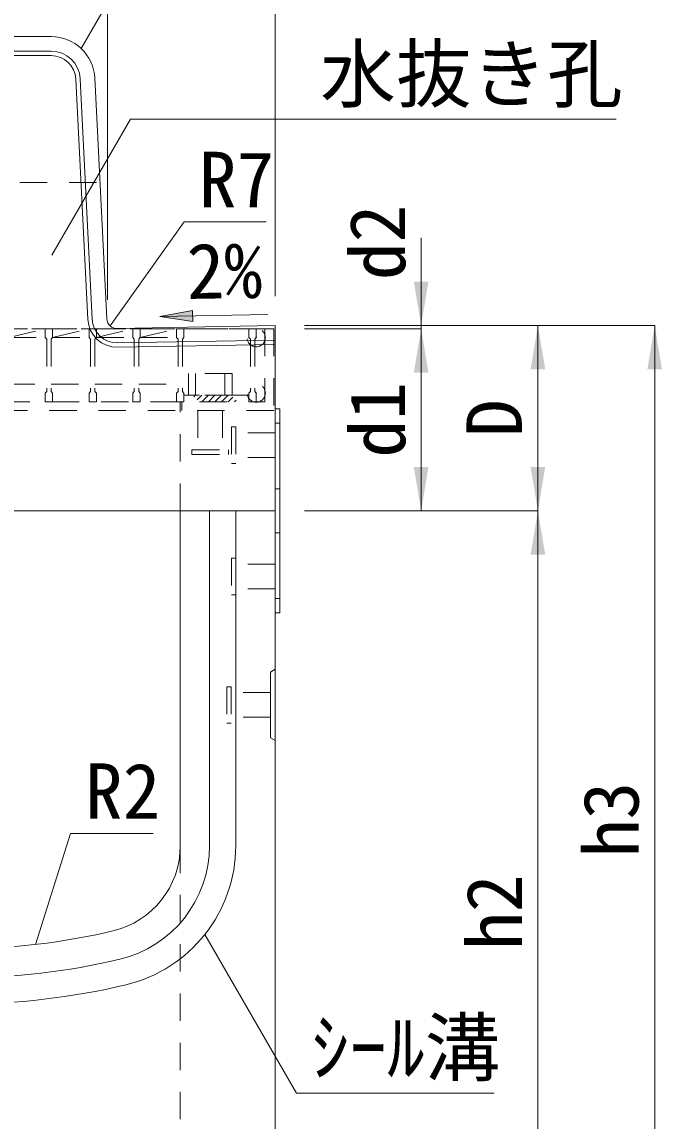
# Model space of a CAD drawing. Units: millimetres, scale not verified. Extents: x 50430 to 75195, y 75514 to 92741.
# Drawn here: x 54873 to 55311, y 86639 to 87392 of the extents above; entities that cross this region are included whole.
import ezdxf
from ezdxf.enums import TextEntityAlignment as Align

# ---------------------------------------------------------------- set-up
doc = ezdxf.new("R2010")
doc.units = ezdxf.units.MM
doc.header["$LTSCALE"] = 25
doc.header["$PDMODE"] = 32
doc.header["$PDSIZE"] = 12.5
doc.linetypes.add('USER1', pattern=[1.35, 0.75, -0.6])
doc.linetypes.add('USER3', pattern=[2, 1, -1])
for name, color, linetype, lineweight in [('0_2', 7, 'Continuous', 5), ('インサート', 3, 'USER1', 9), ('ジョイントプレート', 3, 'Continuous', 9), ('寸法引出', 7, 'Continuous', 20), ('寸法線', 7, 'Continuous', 9), ('本体', 2, 'Continuous', 9), ('ｲﾝｻｰﾄ', 3, 'USER1', 5), ('ｸﾞﾚｰﾁﾝｸﾞ', 7, 'USER1', 5)]:
    doc.layers.add(name, color=color, linetype=linetype, lineweight=lineweight)
doc.styles.add('ＭＳ ゴシック', font='')
doc.styles.get('ＭＳ ゴシック').set_extended_font_data('MS Gothic')

# ---------------------------------------------------------------- blocks, each defined once
blk = doc.blocks.new('filled_arrow')
at = {"color": 0, "linetype": 'Continuous', "lineweight": -2}
blk.add_solid([(7.5, 1.25), (0, 0), (7.5, -1.25)], dxfattribs=at)

msp = doc.modelspace()

# ---------------------------------------------------------------- hatches: boundary and pattern name
at = {"layer": '寸法引出'}
msp.add_hatch(color=256, dxfattribs=at).paths.add_polyline_path([(54989.62, 87194.11), (54989.75, 87186.61), (54967.19, 87189.97)])
at = {"layer": 'ｸﾞﾚｰﾁﾝｸﾞ', "lineweight": 9}
h = msp.add_hatch(dxfattribs=at)
h.set_pattern_fill('USER', color=256, style=0, pattern_type=2)
h.set_pattern_definition([(45, (54117.7, 86814.5), (-2.24506, 2.24506), [18.75, -15])])
h.paths.add_polyline_path([(55028.21, 87135.98), (55028.21, 87131.48), (55009.21, 87131.48), (54983.71, 87131.48), (54983.71, 87135.98), (55009.21, 87135.98)])

# ---------------------------------------------------------------- linework, layer by layer
at = {"layer": '0_2', "color": 4}
for p, q in [((54769.75, 87371.78), (54892.67, 87371.78)), ((54769.75, 87368.78), (54892.67, 87368.78)), ((54917.89, 87187.9), (54909.65, 87352.63)), ((54920.88, 87188.05), (54912.65, 87352.78)), ((55046.21, 87173.78), (54938.16, 87171.9)), ((55046.21, 87170.78), (54938.21, 87168.9)), ((55001.21, 86827.31), (55001.21, 87056.78)), ((55019.21, 86827.31), (55019.21, 87056.78)), ((55046.21, 86948.28), (55043.01, 86946.28)), ((55043.01, 86946.28), (55043.01, 86901.28)), ((55046.21, 86899.28), (55043.01, 86901.28))]:
    msp.add_line(p, q, dxfattribs=at)
at = {"layer": '0_2', "lineweight": 9}
for points in [[(54913.35, 87373.52), (54975.85, 87481.78), (55059.36, 87481.78)], [(54893.3, 87232.08), (54947.07, 87325.21), (55067.07, 87325.21), (55279.71, 87325.21)], [(54933.1, 87183.5), (54983.87, 87254.84), (55039.96, 87254.84)], [(54882.02, 86759.66), (54905.87, 86835.72), (54962.58, 86835.72)]]:
    msp.add_lwpolyline(points, dxfattribs=at)
at = {"layer": '0_2', "color": 4}
for centre, radius, start, end in [((54892.67, 87351.78), 20, 2.8624, 90), ((54892.67, 87351.78), 17, 2.8624, 90), ((54937.86, 87188.9), 20, 182.86245, 270.99528), ((54937.86, 87188.9), 17, 182.86277, 270.99531), ((54921.21, 86827.31), 80, 283.34237, 0), ((54921.21, 86827.31), 98, 283.34237, 0), ((54831.21, 87206.78), 470, 256.65777, 283.34225), ((54831.21, 87206.78), 488, 256.65777, 283.34225)]:
    msp.add_arc(centre, radius, start, end, dxfattribs=at)
at = {"layer": 'インサート'}
msp.add_line((55046.21, 87020.28), (55046.21, 87003.28), dxfattribs=at)
at = {"layer": 'ジョイントプレート', "linetype": 'USER1', "lineweight": 5}
for p, q in [((55049.41, 87116.79), (55046.21, 87116.79)), ((55049.41, 87071.78), (55046.21, 87071.78)), ((55049.41, 87041.79), (55046.21, 87041.79)), ((55049.41, 86996.78), (55046.21, 86996.78))]:
    msp.add_line(p, q, dxfattribs=at)
at = {"layer": 'ジョイントプレート', "lineweight": 5}
msp.add_lwpolyline([(55046.21, 86986.78), (55046.21, 87126.79), (55049.41, 87126.79), (55049.41, 86986.78)], close=True, dxfattribs=at)
at = {"layer": '寸法引出'}
msp.add_line((54967.19, 87189.97), (55041.21, 87191.26), dxfattribs=at)
at = {"layer": '寸法引出', "lineweight": 13}
msp.add_lwpolyline([(54989.62, 87194.11), (54989.75, 87186.61), (54967.19, 87189.97)], close=True, dxfattribs=at)
at = {"layer": '寸法線'}
for p, q in [((54931.22, 87201.48), (54931.22, 87561.78)), ((54931.22, 87201.48), (54931.22, 87561.78)), ((55046.21, 87203.78), (55046.21, 87561.78)), ((55146.21, 87243.78), (55146.21, 87121.48)), ((55066.21, 87183.78), (55146.21, 87183.78)), ((55066.21, 87183.78), (55226.21, 87183.78)), ((55066.21, 87183.78), (55306.21, 87183.78)), ((55066.21, 87181.48), (55146.21, 87181.48)), ((55066.21, 87181.48), (55146.21, 87181.48)), ((55146.21, 87181.48), (55146.21, 87056.78)), ((55226.21, 87183.78), (55226.21, 87056.78)), ((55306.21, 87183.78), (55306.21, 86506.79)), ((55066.21, 87056.78), (55146.21, 87056.78)), ((55066.21, 87056.78), (55226.21, 87056.78)), ((55066.21, 87056.78), (55226.21, 87056.78)), ((55226.21, 87056.78), (55226.21, 86506.79))]:
    msp.add_line(p, q, dxfattribs=at)
msp.add_lwpolyline([(54998.09, 86766.53), (55060.92, 86657.71), (55196.2, 86657.71)], dxfattribs=at)
at = {"layer": '本体', "lineweight": 20}
for p, q in [((54769.56, 87381.78), (54892.86, 87381.78)), ((54930.88, 87188.27), (54922.63, 87353.41)), ((55046.21, 87183.78), (54938.02, 87181.62)), ((55046.21, 87183.78), (55046.21, 87056.78)), ((55046.21, 87056.78), (54616.21, 87056.78)), ((54981.21, 86827.31), (54981.21, 87056.78)), ((55046.21, 87056.78), (55046.21, 86506.79))]:
    msp.add_line(p, q, dxfattribs=at)
at = {"layer": '本体', "linetype": 'USER1'}
for p, q in [((54736.21, 87281.78), (54926.21, 87281.78)), ((54981.21, 87056.78), (54981.21, 87131.78)), ((54981.21, 86827.31), (54981.21, 86606.79))]:
    msp.add_line(p, q, dxfattribs=at)
at = {"layer": '本体', "lineweight": 20}
for centre, radius, start, end in [((54892.67, 87351.78), 30, 2.8624, 90), ((54937.88, 87188.62), 7, 182.86255, 271.14576), ((54921.21, 86827.31), 60, 283.34237, 0), ((54831.21, 87206.78), 450, 256.65777, 283.34225)]:
    msp.add_arc(centre, radius, start, end, dxfattribs=at)
at = {"layer": 'ｲﾝｻｰﾄ'}
for p, q in [((54986.71, 87150.98), (54986.71, 87135.98)), ((55016.71, 87150.98), (54986.71, 87150.98)), ((54991.71, 87150.98), (54991.71, 87135.98)), ((55011.71, 87150.98), (55011.71, 87135.98)), ((55016.71, 87150.98), (55016.71, 87135.98)), ((55016.71, 87135.98), (54986.71, 87135.98)), ((55019.21, 87114.28), (55016.21, 87114.28)), ((55016.21, 87114.28), (55016.21, 87089.28)), ((55019.21, 87114.28), (55019.21, 87089.28)), ((55046.21, 87110.28), (55019.21, 87110.28)), ((55046.21, 87110.28), (55046.21, 87093.28)), ((55019.21, 87089.28), (55016.21, 87089.28)), ((55046.21, 87093.28), (55019.21, 87093.28)), ((55019.21, 87024.28), (55016.21, 87024.28)), ((55016.21, 87024.28), (55016.21, 86999.28)), ((55019.21, 87024.28), (55019.21, 86999.28)), ((55046.21, 87020.28), (55019.21, 87020.28)), ((55046.21, 87020.28), (55046.21, 87003.28)), ((55019.21, 86999.28), (55016.21, 86999.28)), ((55046.21, 87003.28), (55019.21, 87003.28)), ((55016.01, 86936.28), (55013.01, 86936.28)), ((55013.01, 86936.28), (55013.01, 86911.28)), ((55016.01, 86936.28), (55016.01, 86911.28)), ((55043.01, 86932.28), (55016.01, 86932.28)), ((55043.01, 86932.28), (55043.01, 86915.28)), ((55043.01, 86915.28), (55016.01, 86915.28)), ((55016.01, 86911.28), (55013.01, 86911.28))]:
    msp.add_line(p, q, dxfattribs=at)
at = {"layer": 'ｲﾝｻｰﾄ', "lineweight": 9}
for p, q in [((54993.21, 87125.48), (54993.21, 87098.48)), ((54993.21, 87125.48), (55010.21, 87125.48)), ((55010.21, 87125.48), (55010.21, 87098.48)), ((55046.21, 87110.28), (55046.21, 87093.28)), ((54989.21, 87098.48), (55014.21, 87098.48)), ((54989.21, 87098.48), (54989.21, 87095.48)), ((54989.21, 87095.48), (55014.21, 87095.48)), ((55014.21, 87098.48), (55014.21, 87095.48)), ((55046.21, 87020.28), (55046.21, 87003.28))]:
    msp.add_line(p, q, dxfattribs=at)
at = {"layer": 'ｲﾝｻｰﾄ', "linetype": 'USER3', "lineweight": 9}
msp.add_line((55046.21, 87093.28), (55046.21, 87110.28), dxfattribs=at)
at = {"layer": 'ｸﾞﾚｰﾁﾝｸﾞ', "lineweight": 9}
for p, q in [((55045.21, 87181.48), (54617.21, 87181.48)), ((55033.21, 87181.48), (54629.21, 87181.48)), ((54863.71, 87175.48), (54888.71, 87181.48)), ((54888.71, 87181.48), (54893.71, 87181.48)), ((54888.71, 87181.48), (54893.71, 87181.48)), ((54888.71, 87181.48), (54893.71, 87181.48)), ((54888.71, 87181.48), (54888.71, 87175.48)), ((54888.71, 87181.48), (54888.71, 87175.48)), ((54888.71, 87181.48), (54888.71, 87175.48)), ((54893.71, 87181.48), (54893.71, 87175.48)), ((54893.71, 87181.48), (54893.71, 87175.48)), ((54893.71, 87181.48), (54893.71, 87175.48)), ((54893.71, 87175.48), (54918.71, 87181.48)), ((54918.71, 87181.48), (54923.71, 87181.48)), ((54918.71, 87181.48), (54923.71, 87181.48)), ((54918.71, 87181.48), (54923.71, 87181.48)), ((54918.71, 87181.48), (54918.71, 87175.48)), ((54918.71, 87181.48), (54918.71, 87175.48)), ((54918.71, 87181.48), (54918.71, 87175.48)), ((54923.71, 87181.48), (54923.71, 87175.48)), ((54923.71, 87181.48), (54923.71, 87175.48)), ((54923.71, 87181.48), (54923.71, 87175.48)), ((54923.71, 87175.48), (54948.71, 87181.48)), ((54948.71, 87181.48), (54953.71, 87181.48)), ((54948.71, 87181.48), (54953.71, 87181.48)), ((54948.71, 87181.48), (54953.71, 87181.48)), ((54948.71, 87181.48), (54948.71, 87175.48)), ((54948.71, 87181.48), (54948.71, 87175.48)), ((54948.71, 87181.48), (54948.71, 87175.48)), ((54953.71, 87181.48), (54953.71, 87175.48)), ((54953.71, 87181.48), (54953.71, 87175.48)), ((54953.71, 87181.48), (54953.71, 87175.48)), ((54953.71, 87175.48), (54978.71, 87181.48)), ((54978.71, 87181.48), (54983.71, 87181.48)), ((54978.71, 87181.48), (54983.71, 87181.48)), ((54978.71, 87181.48), (54983.71, 87181.48)), ((54978.71, 87181.48), (54978.71, 87175.48)), ((54978.71, 87181.48), (54978.71, 87175.48)), ((54978.71, 87181.48), (54978.71, 87175.48)), ((54983.71, 87181.48), (54983.71, 87175.48)), ((54983.71, 87181.48), (54983.71, 87175.48)), ((54983.71, 87181.48), (54983.71, 87175.48)), ((55008.71, 87181.48), (55013.71, 87181.48)), ((55008.71, 87181.48), (55013.71, 87181.48)), ((55008.71, 87181.48), (55013.71, 87181.48)), ((55028.21, 87181.48), (55033.21, 87181.48)), ((55028.21, 87181.48), (55028.21, 87175.48)), ((55028.21, 87181.48), (55033.21, 87181.48)), ((55028.21, 87181.48), (55028.21, 87175.48)), ((55028.21, 87181.48), (55033.21, 87181.48)), ((55028.21, 87181.48), (55028.21, 87175.48)), ((55033.21, 87175.48), (55033.21, 87181.48)), ((55033.21, 87181.48), (55033.21, 87175.48)), ((55033.21, 87181.48), (55033.21, 87175.48)), ((55033.21, 87181.48), (55033.21, 87175.48)), ((55033.21, 87181.48), (55033.21, 87175.48)), ((55033.21, 87181.48), (55033.21, 87175.48)), ((55033.21, 87181.48), (55033.21, 87175.48)), ((55039.21, 87181.48), (55039.21, 87131.48)), ((55045.21, 87181.48), (55045.21, 87125.48)), ((54863.71, 87175.48), (54888.71, 87175.48)), ((54888.71, 87175.48), (54889.71, 87174.48)), ((54888.71, 87175.48), (54889.71, 87174.48)), ((54888.71, 87175.48), (54889.71, 87174.48)), ((54889.71, 87174.48), (54889.71, 87138.48)), ((54889.71, 87174.48), (54889.71, 87138.48)), ((54889.71, 87174.48), (54889.71, 87138.48)), ((54893.71, 87175.48), (54892.71, 87174.48)), ((54893.71, 87175.48), (54892.71, 87174.48)), ((54893.71, 87175.48), (54892.71, 87174.48)), ((54892.71, 87174.48), (54892.71, 87138.48)), ((54892.71, 87174.48), (54892.71, 87138.48)), ((54892.71, 87174.48), (54892.71, 87138.48)), ((54893.71, 87175.48), (54918.71, 87175.48)), ((54918.71, 87175.48), (54919.71, 87174.48)), ((54918.71, 87175.48), (54919.71, 87174.48)), ((54918.71, 87175.48), (54919.71, 87174.48)), ((54919.71, 87174.48), (54919.71, 87138.48)), ((54919.71, 87174.48), (54919.71, 87138.48)), ((54919.71, 87174.48), (54919.71, 87138.48)), ((54923.71, 87175.48), (54922.71, 87174.48)), ((54923.71, 87175.48), (54922.71, 87174.48)), ((54923.71, 87175.48), (54922.71, 87174.48)), ((54922.71, 87174.48), (54922.71, 87138.48)), ((54922.71, 87174.48), (54922.71, 87138.48)), ((54922.71, 87174.48), (54922.71, 87138.48)), ((54923.71, 87175.48), (54948.71, 87175.48)), ((54948.71, 87175.48), (54949.71, 87174.48)), ((54948.71, 87175.48), (54949.71, 87174.48)), ((54948.71, 87175.48), (54949.71, 87174.48)), ((54949.71, 87174.48), (54949.71, 87138.48)), ((54949.71, 87174.48), (54949.71, 87138.48)), ((54949.71, 87174.48), (54949.71, 87138.48)), ((54953.71, 87175.48), (54952.71, 87174.48)), ((54953.71, 87175.48), (54952.71, 87174.48)), ((54953.71, 87175.48), (54952.71, 87174.48)), ((54952.71, 87174.48), (54952.71, 87138.48)), ((54952.71, 87174.48), (54952.71, 87138.48)), ((54952.71, 87174.48), (54952.71, 87138.48)), ((54953.71, 87175.48), (54978.71, 87175.48)), ((54978.71, 87175.48), (54979.71, 87174.48)), ((54978.71, 87175.48), (54979.71, 87174.48)), ((54978.71, 87175.48), (54979.71, 87174.48)), ((54979.71, 87174.48), (54979.71, 87138.48)), ((54979.71, 87174.48), (54979.71, 87138.48)), ((54979.71, 87174.48), (54979.71, 87138.48)), ((54983.71, 87175.48), (54982.71, 87174.48)), ((54983.71, 87175.48), (54982.71, 87174.48)), ((54983.71, 87175.48), (54982.71, 87174.48)), ((54982.71, 87174.48), (54982.71, 87138.48)), ((54982.71, 87174.48), (54982.71, 87138.48)), ((54982.71, 87174.48), (54982.71, 87138.48)), ((55028.21, 87175.48), (55029.21, 87174.48)), ((55028.21, 87175.48), (55029.21, 87174.48)), ((55028.21, 87175.48), (55029.21, 87174.48)), ((55029.21, 87174.48), (55029.21, 87138.48)), ((55029.21, 87174.48), (55029.21, 87138.48)), ((55029.21, 87174.48), (55029.21, 87138.48)), ((55033.21, 87175.48), (55032.21, 87174.48)), ((55033.21, 87175.48), (55032.21, 87174.48)), ((55033.21, 87175.48), (55032.21, 87174.48)), ((55032.21, 87174.48), (55032.21, 87138.48)), ((55032.21, 87174.48), (55032.21, 87138.48)), ((55032.21, 87174.48), (55032.21, 87138.48)), ((54862.71, 87143.48), (54889.71, 87143.48)), ((54892.71, 87143.48), (54919.71, 87143.48)), ((54922.71, 87143.48), (54949.71, 87143.48)), ((54952.71, 87143.48), (54979.71, 87143.48)), ((54888.71, 87137.48), (54889.71, 87138.48)), ((54888.71, 87137.48), (54889.71, 87138.48)), ((54888.71, 87137.48), (54889.71, 87138.48)), ((54888.71, 87131.48), (54888.71, 87137.48)), ((54888.71, 87131.48), (54888.71, 87137.48)), ((54888.71, 87131.48), (54888.71, 87137.48)), ((54893.71, 87137.48), (54892.71, 87138.48)), ((54893.71, 87137.48), (54892.71, 87138.48)), ((54893.71, 87137.48), (54892.71, 87138.48)), ((54893.71, 87131.48), (54893.71, 87137.48)), ((54893.71, 87131.48), (54893.71, 87137.48)), ((54893.71, 87131.48), (54893.71, 87137.48)), ((54918.71, 87137.48), (54919.71, 87138.48)), ((54918.71, 87137.48), (54919.71, 87138.48)), ((54918.71, 87137.48), (54919.71, 87138.48)), ((54918.71, 87131.48), (54918.71, 87137.48)), ((54918.71, 87131.48), (54918.71, 87137.48)), ((54918.71, 87131.48), (54918.71, 87137.48)), ((54923.71, 87137.48), (54922.71, 87138.48)), ((54923.71, 87137.48), (54922.71, 87138.48)), ((54923.71, 87137.48), (54922.71, 87138.48)), ((54923.71, 87131.48), (54923.71, 87137.48)), ((54923.71, 87131.48), (54923.71, 87137.48)), ((54923.71, 87131.48), (54923.71, 87137.48)), ((54948.71, 87137.48), (54949.71, 87138.48)), ((54948.71, 87137.48), (54949.71, 87138.48)), ((54948.71, 87137.48), (54949.71, 87138.48)), ((54948.71, 87131.48), (54948.71, 87137.48)), ((54948.71, 87131.48), (54948.71, 87137.48)), ((54948.71, 87131.48), (54948.71, 87137.48)), ((54953.71, 87137.48), (54952.71, 87138.48)), ((54953.71, 87137.48), (54952.71, 87138.48)), ((54953.71, 87137.48), (54952.71, 87138.48)), ((54953.71, 87131.48), (54953.71, 87137.48)), ((54953.71, 87131.48), (54953.71, 87137.48)), ((54953.71, 87131.48), (54953.71, 87137.48)), ((54978.71, 87137.48), (54979.71, 87138.48)), ((54978.71, 87137.48), (54979.71, 87138.48)), ((54978.71, 87137.48), (54979.71, 87138.48)), ((54978.71, 87131.48), (54978.71, 87137.48)), ((54978.71, 87131.48), (54978.71, 87137.48)), ((54978.71, 87131.48), (54978.71, 87137.48)), ((54983.71, 87137.48), (54982.71, 87138.48)), ((54983.71, 87137.48), (54982.71, 87138.48)), ((54983.71, 87137.48), (54982.71, 87138.48)), ((54983.71, 87131.48), (54983.71, 87137.48)), ((54983.71, 87131.48), (54983.71, 87137.48)), ((54983.71, 87131.48), (54983.71, 87137.48)), ((55028.21, 87135.98), (54983.71, 87135.98)), ((55028.21, 87137.48), (55029.21, 87138.48)), ((55028.21, 87137.48), (55029.21, 87138.48)), ((55028.21, 87137.48), (55029.21, 87138.48)), ((55028.21, 87131.48), (55028.21, 87137.48)), ((55028.21, 87131.48), (55028.21, 87137.48)), ((55028.21, 87131.48), (55028.21, 87137.48)), ((55033.21, 87137.48), (55032.21, 87138.48)), ((55033.21, 87137.48), (55032.21, 87138.48)), ((55033.21, 87137.48), (55032.21, 87138.48)), ((55033.21, 87131.48), (55033.21, 87137.48)), ((55033.21, 87131.48), (55033.21, 87137.48)), ((55033.21, 87131.48), (55033.21, 87137.48)), ((55033.21, 87131.48), (55033.21, 87137.48)), ((55033.21, 87131.48), (55033.21, 87137.48)), ((55033.21, 87131.48), (55033.21, 87137.48)), ((55045.21, 87125.48), (54617.21, 87125.48)), ((54623.21, 87131.48), (55039.21, 87131.48)), ((54888.71, 87131.48), (54893.71, 87131.48)), ((54888.71, 87131.48), (54893.71, 87131.48)), ((54888.71, 87131.48), (54893.71, 87131.48)), ((54918.71, 87131.48), (54923.71, 87131.48)), ((54918.71, 87131.48), (54923.71, 87131.48)), ((54918.71, 87131.48), (54923.71, 87131.48)), ((54948.71, 87131.48), (54953.71, 87131.48)), ((54948.71, 87131.48), (54953.71, 87131.48)), ((54948.71, 87131.48), (54953.71, 87131.48)), ((54978.71, 87131.48), (54983.71, 87131.48)), ((54978.71, 87131.48), (54983.71, 87131.48)), ((54978.71, 87131.48), (54983.71, 87131.48)), ((54982.21, 87131.48), (54982.21, 87125.48)), ((55028.21, 87131.48), (55033.21, 87131.48)), ((55028.21, 87131.48), (55033.21, 87131.48)), ((55028.21, 87131.48), (55033.21, 87131.48))]:
    msp.add_line(p, q, dxfattribs=at)
at = {"layer": 'ｸﾞﾚｰﾁﾝｸﾞ'}
for p in [(55033.21, 87175.48), (55033.21, 87137.48)]:
    msp.add_point(p, dxfattribs=at)

# ---------------------------------------------------------------- block references
at = {"layer": '0_2', "lineweight": 9, "xscale": 0.2, "yscale": 0.2}
for p, rotation in [((54913.35, 87373.52), 60), ((54893.3, 87232.08), 60), ((54933.1, 87183.5), 54.6), ((54882.02, 86759.66), 72.6)]:
    msp.add_blockref('filled_arrow', p, dxfattribs=dict(at, rotation=rotation))
at = {"layer": '寸法線'}
for p, xscale, yscale, rotation in [((55146.21, 87183.78), 4, 4, 90), ((55146.21, 87181.48), 4, 4, 270), ((55146.21, 87181.48), 4, 4, 270), ((55226.21, 87183.78), 4, 4, 270), ((55306.21, 87183.78), 4, 4, 270), ((55146.21, 87056.78), 4, 4, 90), ((55226.21, 87056.78), 4, 4, 90), ((55226.21, 87056.78), 4, 4, 270), ((54998.09, 86766.53), 0.2, 0.2, 300)]:
    msp.add_blockref('filled_arrow', p, dxfattribs=dict(at, xscale=xscale, yscale=yscale, rotation=rotation))

# ---------------------------------------------------------------- texts
at = {"layer": '0_2', "style": 'ＭＳ ゴシック'}
for s, p in [('水抜き孔', (55077.07, 87375.24)), ('R7', (54993.87, 87302.84)), ('R2', (54915.87, 86883.72))]:
    msp.add_text(s, height=37.98, dxfattribs=at).set_placement(p, align=Align.TOP_LEFT)
msp.add_text('2%', height=37.98, rotation=1, dxfattribs=at).set_placement((55011.4, 87221.39), align=Align.MIDDLE_CENTER)
at = {"layer": '寸法線', "style": 'ＭＳ ゴシック'}
for s, p in [('d2', (55116.21, 87240.74)), ('d1', (55116.21, 87119.13)), ('D', (55196.21, 87120.28)), ('h3', (55276.21, 86845.28)), ('h2', (55196.21, 86781.78))]:
    msp.add_text(s, height=37.98, rotation=90, dxfattribs=at).set_placement(p, align=Align.MIDDLE_CENTER)
msp.add_text('ｼｰﾙ溝', height=37.98, dxfattribs=at).set_placement((55070.92, 86707.94), align=Align.TOP_LEFT)

doc.saveas('drawing.dxf')
